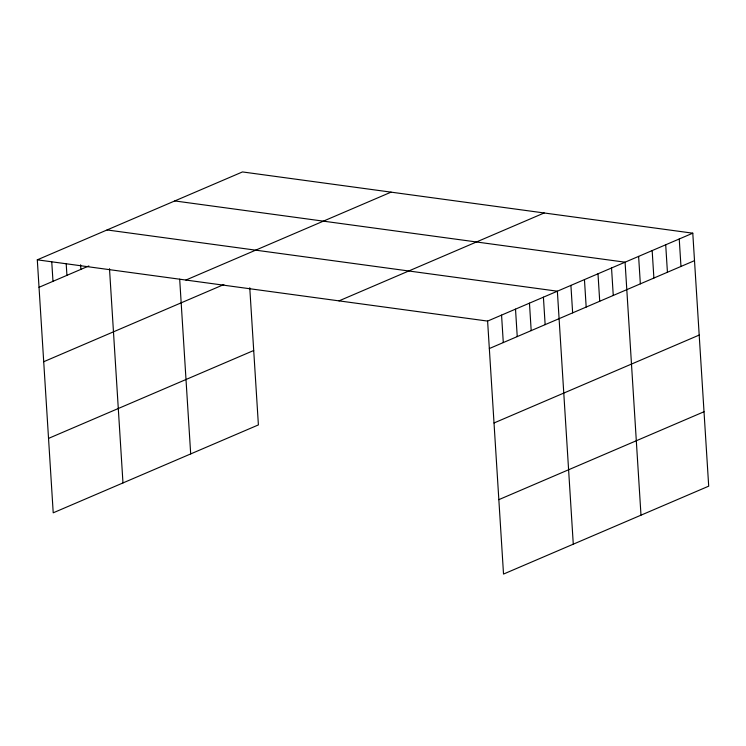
<?xml version="1.0" encoding="UTF-8"?>
<svg xmlns="http://www.w3.org/2000/svg" width="746" height="746" viewBox="0 0 746 746"><rect width="100%" height="100%" fill="white"/><g stroke="black" fill="none" stroke-linecap="round" stroke-linejoin="round"><path stroke-width="1.12" d="M249.761 287.76L258.396 424.912L53.218 512.819L37.3 259.832L242.478 171.934L692.782 233.181L708.7 486.168L503.522 574.066L487.604 321.088L692.782 233.181M39.025 287.303L88.858 265.958M185.903 280.048L391.081 192.142M43.706 361.726L223.884 284.534M339.01 300.871L544.179 212.964M48.537 438.396L253.705 350.499M489.339 348.55L694.507 260.652M494.02 422.973L699.198 335.066M498.841 499.652L704.019 411.745M174.769 200.935L625.073 262.191L640.991 515.169M107.06 229.945L557.365 291.201L573.282 544.179M37.3 259.832L487.604 321.088M679.242 238.981L680.967 266.453M665.702 244.781L667.428 272.253M652.163 250.581L653.888 278.053M638.613 256.391L640.348 283.853M611.534 267.991L613.259 295.463M597.994 273.791L599.719 301.263M584.454 279.591L586.179 307.063M570.914 285.392L572.639 312.863M543.414 297.178L545.139 324.641M529.464 303.156L531.189 330.618M515.514 309.133L517.239 336.595M501.564 315.11L503.289 342.573M179.683 279.153L190.687 453.922M109.494 268.691L122.978 482.932M80.596 264.793L80.885 269.371M66.207 263.907L66.935 275.349M51.754 261.874L52.985 281.326"/></g></svg>
